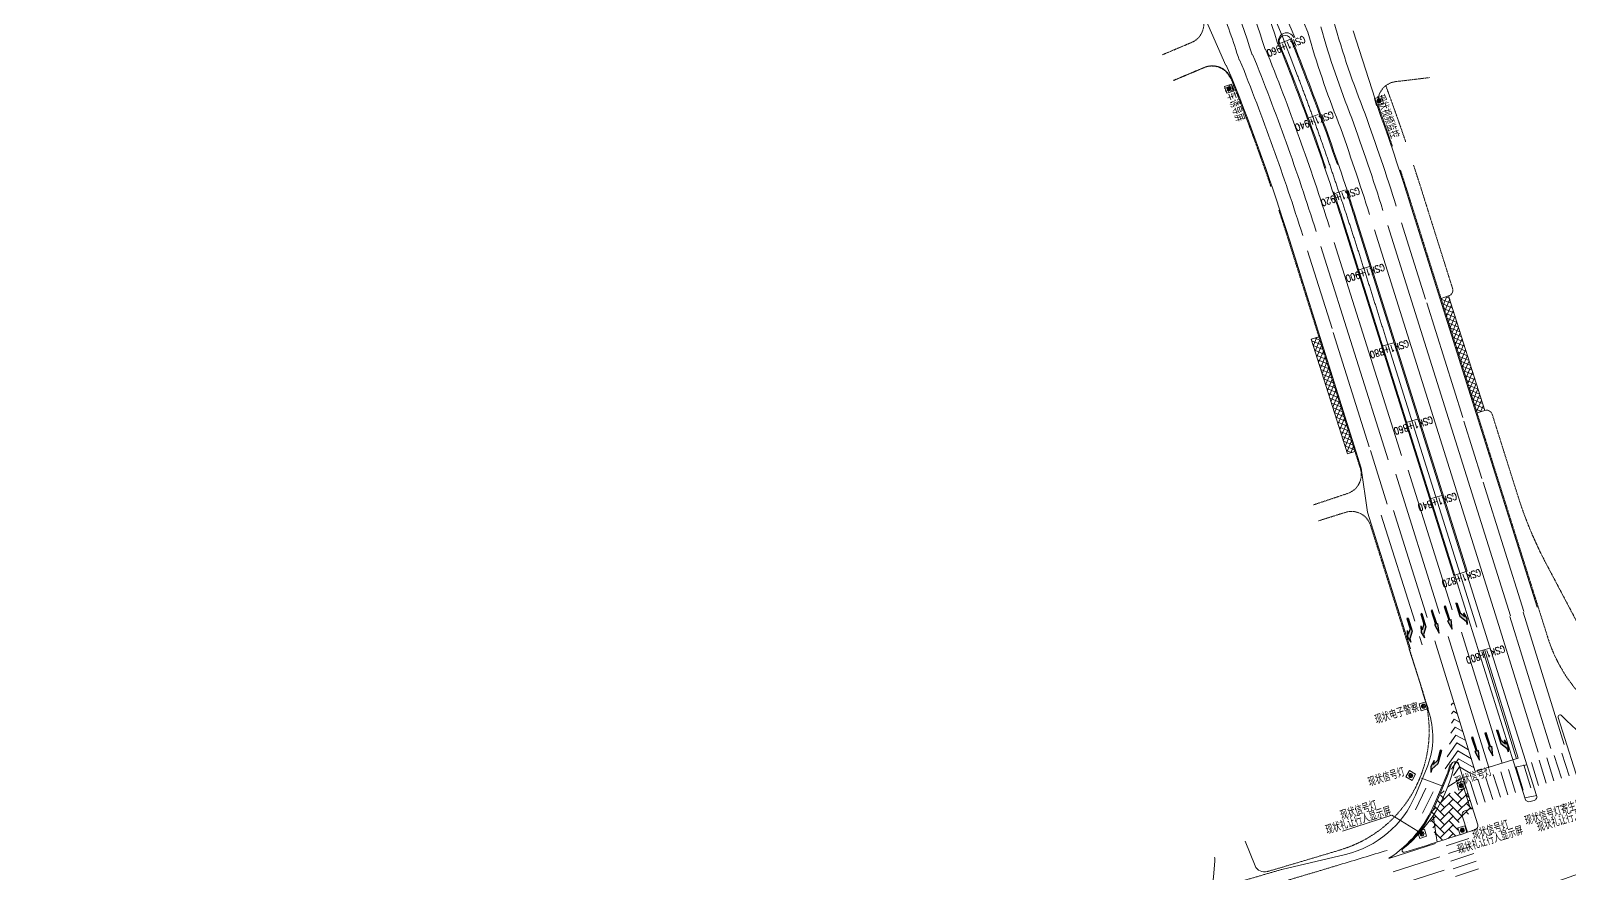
# Model space of a CAD drawing. Header units: millimetres. Extents: x 523446 to 528898, y 388189 to 392165.
# Drawn here: x 525027.2 to 525411.7, y 389009.4 to 389219.9 of the extents above; entities that cross this region are included whole.
import ezdxf
from ezdxf.enums import TextEntityAlignment as Align

# ---------------------------------------------------------------- set-up
doc = ezdxf.new("R2010")
doc.units = ezdxf.units.MM
for name, pattern in [('33', [6, 3, -3]), ('ACAD_ISO04W100', [30, 24, -3, 0, -3]), ('白色虚线3米', [6, 3, -3])]:
    doc.linetypes.add(name, pattern=pattern)
for name, color, linetype, lineweight in [('0-现状交通设施2018', 7, 'Continuous', 0), ('0-现状信号灯', 7, 'Continuous', 40), ('000-scy-机动车道线', 5, 'Continuous', 60), ('000-scy-车道标线(实)', 7, 'Continuous', 40), ('人行横道', 7, 'Continuous', 30)]:
    doc.layers.add(name, color=color, linetype=linetype, lineweight=lineweight)
for name, color, linetype in [('000-scy-公交站台', 7, 'Continuous'), ('000-scy-箭头', 7, 'Continuous'), ('000-scy-道路标线', 122, '白色虚线3米'), ('GSS-标注路线桩号', 7, 'Continuous'), ('MEDS道路平面中线-FZZD', 7, 'Continuous'), ('MEDS道路平面中线-GSS', 7, 'Continuous'), ('侧分带与渠化岛', 3, 'Continuous'), ('标线（实）', 1, 'Continuous'), ('标线（虚）', 1, '33'), ('箭头', 7, 'Continuous'), ('车行道边线', 5, 'ACAD_ISO04W100')]:
    doc.layers.add(name, color=color, linetype=linetype)
doc.styles.add('HZTXT_S', font='TXT_S.shx', dxfattribs={"width": 0.75, "bigfont": 'HZTXT.shx'})
doc.styles.add('MEDS', font='TXT_S.SHX', dxfattribs={"width": 0.75, "bigfont": 'hztxt.shx'})

# ---------------------------------------------------------------- blocks, each defined once
blk = doc.blocks.new('y')
blk.add_hatch(color=0).paths.add_polyline_path([(0.55, 0.225), (0.55, -0.275), (0.75, 0.525), (0.55, 1.275), (0.55, 0.825), (0, 0), (0, -1.725), (0.15, -1.725), (0.15, -0.375)])
at = {"color": 0}
for p, q in [((0, 0), (0.55, 0.825)), ((0.15, -0.375), (0.55, 0.225)), ((0.75, 0.525), (0.55, 1.275)), ((0.55, 0.825), (0.55, 1.275)), ((0.55, -0.275), (0.75, 0.525)), ((0.55, -0.275), (0.55, 0.225)), ((0, -1.725), (0, 0)), ((0, -1.725), (0.15, -1.725)), ((0.15, -1.725), (0.15, -0.375))]:
    blk.add_line(p, q, dxfattribs=at)
blk = doc.blocks.new('zx')
blk.add_hatch(color=0).paths.add_polyline_path([(0.075, -1.2), (0.225, -1.2), (0, 0), (-0.225, -1.2), (-0.075, -1.2), (-0.075, -3), (0.075, -3)])
at = {"color": 0}
for p, q in [((0, 0), (-0.225, -1.2)), ((0.225, -1.2), (0, 0)), ((-0.075, -1.2), (-0.225, -1.2)), ((-0.075, -1.2), (-0.075, -3)), ((0.075, -3), (0.075, -1.2)), ((0.075, -1.2), (0.225, -1.2)), ((-0.075, -3), (0.075, -3))]:
    blk.add_line(p, q, dxfattribs=at)
blk = doc.blocks.new('7')
at = {"layer": '0-现状信号灯', "linetype": 'Continuous', "lineweight": 0, "ltscale": 0.005}
for p, q in [((525414.9, 388753.36), (525416.62, 388753.9)), ((525415.44, 388751.64), (525414.9, 388753.36)), ((525417.16, 388752.19), (525415.44, 388751.64)), ((525415.94, 388753.28), (525415.56, 388752.55)), ((525416.18, 388753.26), (525415.71, 388752.36)), ((525416.37, 388753.15), (525415.92, 388752.27)), ((525416.51, 388752.92), (525416.18, 388752.28)), ((525416.62, 388753.9), (525417.16, 388752.19))]:
    blk.add_line(p, q, dxfattribs=at)
blk.add_ellipse((525416.02, 388752.77), major_axis=(0.365, 0.365), ratio=1, start_param=3.156470216024712, end_param=9.439655523204298, dxfattribs=at)

msp = doc.modelspace()

# ---------------------------------------------------------------- hatches: boundary and pattern name
at = {"layer": '000-scy-公交站台', "linetype": 'ByBlock', "lineweight": 0}
h = msp.add_hatch(dxfattribs=at)
h.set_pattern_fill('ANSI37', color=3, scale=0.3, angle=22, style=0)
h.set_pattern_definition([(67, (287.4356, -0.6158), (-0.8767808729, 0.3721713999), []), (157, (287.4356, -0.6158), (-0.3721713999, -0.8767808729), [])])
edge = h.paths.add_edge_path()
edge.add_arc((532046.21, 391255.23), 6988.14, 197.501781, 197.504512)
edge.add_arc((532504.98, 391399.07), 7468.92, 197.498321, 197.501313)
edge.add_arc((533031.65, 391564.29), 8020.9, 197.495535, 197.49832)
edge.add_arc((533642.16, 391755.92), 8660.78, 197.492955, 197.495534)
edge.add_arc((534358.69, 391980.92), 9411.81, 197.490582, 197.492954)
edge.add_arc((535211.58, 392248.87), 10305.8, 197.488414, 197.490581)
edge.add_arc((536245.21, 392573.72), 11389.27, 197.486454, 197.488414)
edge.add_arc((537520.35, 392974.62), 12725.95, 197.484699, 197.486453)
edge.add_arc((539137.52, 393483.22), 14421.21, 197.483152, 197.484699)
edge.add_arc((541251.26, 394148.18), 16637.07, 197.48181, 197.483151)
edge.add_arc((544135.45, 395055.74), 19660.68, 197.480675, 197.481809)
edge.add_arc((548299.29, 396366.23), 24025.89, 197.479746, 197.480674)
edge.add_arc((554835.63, 398423.78), 30878.42, 197.479023, 197.479746)
edge.add_arc((566618.1, 402133.22), 43231.01, 197.478507, 197.479023)
edge.add_arc((594124.42, 410793.77), 72068.54, 197.4781978, 197.4785072)
edge.add_line((525383.31, 389148.13), (525383.43, 389147.76))
edge.add_line((525383.43, 389147.76), (525390.59, 389125.02))
edge.add_line((525390.59, 389125.02), (525388.68, 389124.42))
edge.add_line((525388.68, 389124.42), (525381.52, 389147.15))
edge.add_line((525381.52, 389147.15), (525381.4, 389147.53))
edge.add_arc((594119.33, 410792.17), 72065.2, 197.4781978, 197.4785071, ccw=False)
edge.add_arc((566613.52, 402131.78), 43228.21, 197.478507, 197.479023, ccw=False)
edge.add_arc((554831.27, 398422.4), 30875.85, 197.479023, 197.479745, ccw=False)
edge.add_arc((548295.05, 396364.9), 24023.44, 197.479746, 197.480674, ccw=False)
edge.add_arc((544131.28, 395054.43), 19658.32, 197.480675, 197.481809, ccw=False)
edge.add_arc((541247.15, 394146.89), 16634.77, 197.48181, 197.483151, ccw=False)
edge.add_arc((539133.45, 393481.94), 14418.94, 197.483151, 197.484699, ccw=False)
edge.add_arc((537516.31, 392973.35), 12723.71, 197.484699, 197.486453, ccw=False)
edge.add_arc((536241.19, 392572.46), 11387.06, 197.486453, 197.488413, ccw=False)
edge.add_arc((535207.59, 392247.61), 10303.61, 197.488414, 197.49058, ccw=False)
edge.add_arc((534354.71, 391979.67), 9409.63, 197.490581, 197.492954, ccw=False)
edge.add_arc((533638.19, 391754.66), 8658.62, 197.492955, 197.495533, ccw=False)
edge.add_arc((533027.69, 391563.04), 8018.75, 197.495534, 197.49832, ccw=False)
edge.add_arc((532501.03, 391397.82), 7466.79, 197.498321, 197.501312, ccw=False)
edge.add_arc((532042.27, 391253.99), 6986.01, 197.501793, 197.504525, ccw=False)
edge.add_line((525379.66, 389153.04), (525381.57, 389153.65))
h = msp.add_hatch(dxfattribs=at)
h.set_pattern_fill('ANSI37', color=3, scale=0.3, angle=22, style=0)
h.set_pattern_definition([(67, (288.3895, -0.3155), (-0.8767808729, 0.3721713999), []), (157, (288.3895, -0.3155), (-0.3721713999, -0.8767808729), [])])
edge = h.paths.add_edge_path()
edge.add_line((525349.09, 389136.94), (525356.25, 389114.21))
edge.add_line((525356.25, 389114.21), (525358.16, 389114.81))
edge.add_line((525358.16, 389114.81), (525351, 389137.54))
edge.add_line((525351, 389137.54), (525350.88, 389137.91))
edge.add_arc((594036.31, 410766.02), 72010.16, 197.4781975, 197.4785068, ccw=False)
edge.add_arc((566538.92, 402108.28), 43182, 197.478507, 197.479022, ccw=False)
edge.add_arc((554760.28, 398400.05), 30833.42, 197.479022, 197.479744, ccw=False)
edge.add_arc((548226.05, 396343.17), 23983.1, 197.479744, 197.480672, ccw=False)
edge.add_arc((544063.56, 395033.1), 19619.31, 197.480672, 197.481807, ccw=False)
edge.add_arc((541180.31, 394125.83), 16596.69, 197.481806, 197.483147, ccw=False)
edge.add_arc((539067.25, 393461.09), 14381.54, 197.483147, 197.484694, ccw=False)
edge.add_arc((537450.61, 392952.65), 12686.83, 197.484694, 197.486448, ccw=False)
edge.add_arc((536175.88, 392551.88), 11350.59, 197.486447, 197.488407, ccw=False)
edge.add_arc((535142.6, 392227.13), 10267.47, 197.488406, 197.490572, ccw=False)
edge.add_arc((534289.98, 391959.27), 9373.77, 197.490572, 197.492944, ccw=False)
edge.add_arc((533573.68, 391734.33), 8622.98, 197.492944, 197.495522, ccw=False)
edge.add_arc((532963.37, 391542.76), 7983.31, 197.495522, 197.498307, ccw=False)
edge.add_arc((532436.87, 391377.59), 7431.51, 197.498306, 197.501297, ccw=False)
edge.add_arc((531978.25, 391233.79), 6950.88, 197.501743, 197.504494, ccw=False)
edge.add_line((525349.15, 389143.42), (525347.24, 389142.82))
edge.add_arc((531974.32, 391232.55), 6948.75, 197.501741, 197.504493)
edge.add_arc((532432.92, 391376.34), 7429.37, 197.498305, 197.501296)
edge.add_arc((532959.41, 391541.51), 7981.16, 197.495521, 197.498306)
edge.add_arc((533569.71, 391733.08), 8620.82, 197.492943, 197.495522)
edge.add_arc((534286, 391958.01), 9371.59, 197.490571, 197.492944)
edge.add_arc((535138.6, 392225.87), 10265.28, 197.488406, 197.490572)
edge.add_arc((536171.87, 392550.61), 11348.38, 197.486446, 197.488406)
edge.add_arc((537446.57, 392951.38), 12684.6, 197.484693, 197.486447)
edge.add_arc((539063.19, 393459.81), 14379.28, 197.483147, 197.484694)
edge.add_arc((541176.2, 394124.54), 16594.38, 197.481806, 197.483147)
edge.add_arc((544059.39, 395031.79), 19616.95, 197.480672, 197.481807)
edge.add_arc((548221.81, 396341.83), 23980.66, 197.479744, 197.480672)
edge.add_arc((554755.92, 398398.68), 30830.85, 197.479022, 197.479744)
edge.add_arc((566534.34, 402106.84), 43179.2, 197.478507, 197.479022)
edge.add_arc((594031.22, 410764.42), 72006.83, 197.4781975, 197.4785068)
edge.add_line((525348.97, 389137.31), (525349.09, 389136.94))
at = {"layer": '人行横道', "linetype": 'ByBlock', "lineweight": 0}
h = msp.add_hatch(dxfattribs=at)
h.set_pattern_fill('AR-HBONE', color=256, scale=0.015, style=0)
edge = h.paths.add_edge_path()
edge.add_line((525387.75, 389024.28), (525387.31, 389025.77))
edge.add_line((525387.31, 389025.77), (525385.83, 389030.74))
edge.add_line((525385.83, 389030.74), (525381.63, 389029.24))
edge.add_line((525381.63, 389029.24), (525380.14, 389030.15))
edge.add_arc((525330.16, 389052.93), 54.93, 327.7729, 335.4938, ccw=False)
edge.add_line((525376.63, 389023.64), (525378.79, 389017.23))
edge.add_line((525378.79, 389017.23), (525384.37, 389019))
edge.add_arc((525387.54, 389020.69), 3.59, 86.6451, 208.0801, ccw=False)

# ---------------------------------------------------------------- linework, layer by layer
at = {"layer": '0-现状交通设施2018', "linetype": 'ByBlock', "lineweight": 0}
msp.add_lwpolyline([(525355.06, 389019.87), (525367.38, 389023.92), (525374.95, 389019.26)], dxfattribs=at)
at = {"layer": '000-scy-公交站台', "linetype": 'ByBlock', "lineweight": 0}
for p, q in [((525381.57, 389153.65), (525379.67, 389153.04)), ((525381.57, 389153.65), (525390.59, 389125.02)), ((525349.15, 389143.42), (525347.24, 389142.82)), ((525347.24, 389142.82), (525356.25, 389114.21)), ((525390.59, 389125.02), (525388.68, 389124.42)), ((525358.16, 389114.81), (525356.25, 389114.21))]:
    msp.add_line(p, q, dxfattribs=at)
at = {"layer": '000-scy-机动车道线', "color": 5, "linetype": 'ByBlock', "lineweight": 0}
for p, q in [((525374.42, 389056.77), (525371.72, 389065.36)), ((525375.33, 389053.91), (525374.42, 389056.77)), ((525376.76, 389049.11), (525375.33, 389053.9)), ((525378.35, 389026.76), (525381.11, 389033.33))]:
    msp.add_line(p, q, dxfattribs=at)
msp.add_lwpolyline([(525323.08, 389013.38), (525323.1, 389013.19), (525323.11, 389013.18), (525323.14, 389012.46), (525322.81, 389008.4, -0.314694), (525319.89, 389004.87), (525313.95, 389003.22), (525312.49, 389002.82), (525302.3, 389000)], format="xyb", dxfattribs=at)
for centre, radius, start, end in [((525383.17, 389036.26), 1, 16.5088, 164.7378), ((525357.37, 389043.3), 25.75, 337.2164, 344.7378), ((525350, 389038.67), 30.75, 311.164, 337.2164)]:
    msp.add_arc(centre, radius, start, end, dxfattribs=at)
at = {"layer": '000-scy-车道标线(实)', "linetype": 'ByBlock', "lineweight": 0}
for p, q in [((525327.39, 389208.1), (525325.94, 389211.29)), ((525355.13, 389171.88), (525382.86, 389083.79)), ((525358.46, 389172.93), (525386.2, 389084.84)), ((525361.27, 389099.58), (525372.02, 389065.46))]:
    msp.add_line(p, q, dxfattribs=at)
at = {"layer": '000-scy-车道标线(实)', "color": 4, "linetype": 'ByBlock', "lineweight": 0, "ltscale": 0.5}
for p, q in [((525327.39, 389208.1), (525325.94, 389211.29)), ((525371.82, 389177.13), (525403.7, 389075.87)), ((525341.77, 389167.67), (525359.74, 389110.6)), ((525359.74, 389110.6), (525361.27, 389099.58)), ((525361.27, 389099.58), (525372.02, 389065.46))]:
    msp.add_line(p, q, dxfattribs=at)
at = {"layer": '000-scy-车道标线(实)', "color": 4, "linetype": 'ByBlock', "lineweight": 0}
msp.add_line((525374.31, 389068.51), (525374.96, 389066.43), dxfattribs=at)
at = {"layer": '000-scy-车道标线(实)', "color": 4, "linetype": 'ByBlock', "lineweight": 0, "ltscale": 0.5}
for points in [[(525343.12, 389218.24, 0.036855), (525309.04, 389283.76)], [(525338.72, 389217.09, 0.028922), (525327.1, 389247.41)], [(525329.22, 389212.62, 0.012979), (525324.44, 389226.39)], [(525338.94, 389216.55, 0.000246), (525338.72, 389217.09)]]:
    msp.add_lwpolyline(points, format="xyb", dxfattribs=at)
msp.add_lwpolyline([(525357.67, 389219.91), (525363.96, 389200.46)], dxfattribs=at)
at = {"layer": '000-scy-车道标线(实)', "linetype": 'ByBlock', "lineweight": 0}
for centre, radius, start, end in [((524892.17, 389024.91), 489.77, 23.2081, 23.2325), ((524784.5, 388992.2), 601.75, 17.47811, 22.03047), ((524784.5, 388992.2), 598.25, 17.47811, 22.03047)]:
    msp.add_arc(centre, radius, start, end, dxfattribs=at)
at = {"layer": '000-scy-车道标线(实)', "color": 4, "linetype": 'ByBlock', "lineweight": 0, "ltscale": 0.5}
for radius, end in [(584.25, 21.6867), (615.75, 19.76835)]:
    msp.add_arc((524784.5, 388992.2), radius, 17.47811, end, dxfattribs=at)
at = {"layer": '000-scy-道路标线', "linetype": 'ByBlock', "lineweight": 0}
for p, q in [((525363, 389170.17), (525393.73, 389072.59)), ((525366.34, 389171.22), (525397.05, 389073.68)), ((525349.65, 389165.96), (525366.42, 389112.7)), ((525352.99, 389167.01), (525369.76, 389113.75)), ((525371.44, 389110.09), (525382.42, 389075.21)), ((525368.34, 389109.11), (525379.31, 389074.25)), ((525390.21, 389107.08), (525400.38, 389074.77)), ((525364.74, 389098.9), (525373.11, 389072.33)), ((525367.79, 389100.04), (525376.21, 389073.29))]:
    msp.add_line(p, q, dxfattribs=at)
at = {"layer": '000-scy-道路标线', "linetype": 'ByBlock', "lineweight": 0, "flags": 128}
for points in [[(525027.15, 389718.74), (525027.15, 389718.74, 0.000172), (525059.34, 389677.54, -0.019751), (525133.47, 389574.46, -0.006988), (525159.94, 389533.04), (525298.06, 389309.41, -0.010354), (525312.1, 389285.46, -0.03685), (525346.37, 389219.56)], [(525028.85, 389698.29), (525050.47, 389670.61, -0.027466), (525150.37, 389527.12), (525202.28, 389443.5), (525288.7, 389303.63, -0.028193), (525320.77, 389244.43, -0.028481), (525332.46, 389213.93)], [(525031.6, 389700.45), (525053.23, 389672.77, -0.027483), (525153.35, 389528.96), (525205.26, 389445.34), (525291.68, 389305.47, -0.028213), (525323.94, 389245.92, -0.028051), (525335.71, 389215.24)], [(525368.48, 389176.08, 0.009932), (525360.72, 389199.13, -0.025984), (525352.85, 389222.2)], [(525361.8, 389173.98, 0.009993), (525354.08, 389196.91, -0.026685), (525346.36, 389219.57)], [(525365.14, 389175.03, 0.009993), (525357.37, 389198.09, -0.026477), (525349.6, 389220.89)]]:
    msp.add_lwpolyline(points, format="xyb", dxfattribs=at)
for points in [[(525325.88, 389211.27), (525320.25, 389224.15)], [(525369.78, 389171.95), (525375.79, 389152.87)], [(525346.31, 389164.91), (525352.42, 389145.5)], [(525385.4, 389122.34), (525389.91, 389108.03)], [(525362.03, 389114.98), (525366.23, 389101.64)]]:
    msp.add_lwpolyline(points, dxfattribs=at)
at = {"layer": '000-scy-道路标线', "linetype": 'ByBlock', "lineweight": 0}
for points in [[(525376.09, 389151.92), (525385.1, 389123.3)], [(525352.72, 389144.55), (525361.73, 389115.94)]]:
    msp.add_lwpolyline(points, dxfattribs=at)
for radius in [591.25, 594.75, 587.75]:
    msp.add_arc((524784.5, 388992.2), radius, 17.47811, 22.03047, dxfattribs=at)
at = {"layer": 'GSS-标注路线桩号', "color": 7, "linetype": 'ByBlock', "lineweight": 0}
for p, q in [((525341.9, 389217.74), (525339.11, 389216.63)), ((525349, 389198.99), (525346.18, 389197.97)), ((525355.57, 389180.07), (525352.73, 389179.12)), ((525361.79, 389161.04), (525358.93, 389160.12)), ((525367.82, 389141.96), (525364.96, 389141.06)), ((525373.83, 389122.89), (525370.97, 389121.98)), ((525379.84, 389103.81), (525376.98, 389102.91)), ((525386.2, 389084.84), (525382.86, 389083.79)), ((525391.85, 389065.66), (525388.99, 389064.75))]:
    msp.add_line(p, q, dxfattribs=at)
at = {"layer": 'MEDS道路平面中线-FZZD', "color": 233, "linetype": 'ByBlock', "lineweight": 0}
msp.add_arc((524927.88, 390428.21), 1500, 287.18204, 290.17402, dxfattribs=at)
at = {"layer": 'MEDS道路平面中线-GSS', "color": 4, "linetype": 'ByBlock', "lineweight": 0}
msp.add_line((525388.62, 389070.91), (525366.14, 389142.31), dxfattribs=at)
at = {"layer": 'MEDS道路平面中线-GSS', "color": 6, "linetype": 'ByBlock', "lineweight": 0}
msp.add_lwpolyline([(525366.14, 389142.31), (525365.79, 389143.42, 0.000008), (525365.44, 389144.53, 0.000016), (525365.09, 389145.64, 0.000024), (525364.74, 389146.76, 0.000032), (525364.39, 389147.87, 0.000041), (525364.04, 389148.98, 0.000049), (525363.69, 389150.09, 0.000057), (525363.34, 389151.21, 0.000065), (525362.99, 389152.32, 0.000073), (525362.63, 389153.43, 0.000081), (525362.28, 389154.54, 0.000089), (525361.93, 389155.66, 0.000097), (525361.57, 389156.77, 0.000105), (525361.22, 389157.88, 0.000113), (525360.87, 389158.99, 0.000122), (525360.51, 389160.1, 0.00013), (525360.16, 389161.21, 0.000138), (525359.8, 389162.33, 0.000146), (525359.44, 389163.44, 0.000154), (525359.09, 389164.55, 0.000162), (525358.73, 389165.66, 0.00017), (525358.37, 389166.77, 0.000178), (525358.01, 389167.88, 0.000186), (525357.65, 389168.99, 0.000194), (525357.29, 389170.1, 0.000203), (525356.93, 389171.21, 0.000211), (525356.56, 389172.31, 0.000219), (525356.2, 389173.42, 0.000227), (525355.84, 389174.53, 0.000235), (525355.47, 389175.64, 0.000243), (525355.1, 389176.75, 0.000251), (525354.73, 389177.85, 0.000259), (525354.36, 389178.96, 0.000267), (525353.99, 389180.07, 0.000275), (525353.62, 389181.17, 0.000284), (525353.25, 389182.28, 0.000292), (525352.87, 389183.38, 0.0003), (525352.5, 389184.49, 0.000308), (525352.12, 389185.59, 0.000316), (525351.74, 389186.69, 0.000324), (525351.36, 389187.8, 0.000332), (525350.98, 389188.9, 0.00034), (525350.6, 389190, 0.000348), (525350.22, 389191.1, 0.000356), (525349.83, 389192.2, 0.000365), (525349.44, 389193.3, 0.000373), (525349.05, 389194.4, 0.000381), (525348.66, 389195.5, 0.000389), (525348.27, 389196.6, 0.000397), (525347.87, 389197.7, 0.000405), (525347.48, 389198.8, 0.000413), (525347.08, 389199.89, 0.000421), (525346.68, 389200.99, 0.000429), (525346.28, 389202.09, 0.000438), (525345.88, 389203.18, 0.000446), (525345.47, 389204.27, 0.000454), (525345.06, 389205.37, 0.000462), (525344.65, 389206.46, 0.00047), (525344.24, 389207.55, 0.000486), (525343.83, 389208.64)], format="xyb", dxfattribs=at)
at = {"layer": 'MEDS道路平面中线-GSS', "color": 233, "linetype": 'ByBlock', "lineweight": 0}
msp.add_arc((524783.01, 388995.38), 600, 20.82037, 28.68113, dxfattribs=at)
at = {"layer": '人行横道', "linetype": 'ByBlock', "lineweight": 0}
for points in [[(525404.05, 389031.33), (525402.26, 389037.05)], [(525405.96, 389031.92), (525404.17, 389037.64)], [(525407.87, 389032.51), (525406.08, 389038.24)], [(525409.78, 389033.1), (525407.99, 389038.83)], [(525411.69, 389033.7), (525409.9, 389039.42)], [(525390.68, 389027.18), (525388.89, 389032.9)], [(525392.59, 389027.77), (525390.8, 389033.5)], [(525394.5, 389028.36), (525392.71, 389034.09)], [(525396.41, 389028.96), (525394.62, 389034.68)], [(525398.32, 389029.55), (525396.53, 389035.27)], [(525400.23, 389030.14), (525398.44, 389035.87)], [(525402.14, 389030.73), (525400.35, 389036.46)], [(525373.28, 389025.25), (525375.9, 389030.65)], [(525375.07, 389024.36), (525377.68, 389029.76)], [(525386.86, 389025.99), (525385.07, 389031.72)], [(525388.77, 389026.58), (525386.98, 389032.31)], [(525380.94, 389016.24), (525386.65, 389018.09)], [(525381.53, 389014.33), (525387.24, 389016.18)], [(525382.12, 389012.42), (525387.83, 389014.27)], [(525382.72, 389010.51), (525388.43, 389012.36)], [(525383.31, 389008.6), (525389.02, 389010.45)]]:
    msp.add_lwpolyline(points, dxfattribs=at)
at = {"layer": '侧分带与渠化岛', "color": 3, "lineweight": 0}
for p, q in [((525355.36, 389171.95), (525400.71, 389027.94)), ((525355.36, 389171.95), (525400.71, 389027.94)), ((525358.23, 389172.85), (525403.57, 389028.83)), ((525358.23, 389172.85), (525403.57, 389028.83)), ((525408.97, 389048.32), (525415.02, 389029.12)), ((525384.03, 389036.8), (525388.85, 389021.51)), ((525381.36, 389030.94), (525385.14, 389033.27)), ((525398.2, 389035.91), (525401.16, 389036.5)), ((525400.62, 389028.23), (525403.58, 389028.83)), ((525401.96, 389027.28), (525402.92, 389027.58)), ((525401.96, 389027.28), (525402.92, 389027.58)), ((525377.69, 389023.83), (525378.67, 389017.18)), ((525384.99, 389023.72), (525386.28, 389019.63))]:
    msp.add_line(p, q, dxfattribs=at)
for centre, radius, start, end in [((525341.04, 389217.4), 2, 22.0305, 202.0305), ((525340.69, 389217.26), 1.5, 22.0305, 202.0305), ((525340.69, 389217.26), 1.5, 22.0305, 202.0305), ((524784.5, 388992.2), 601.5, 18.84478, 22.03047), ((524784.5, 388992.2), 601.5, 18.84478, 22.03047), ((524784.5, 388992.2), 598.5, 18.84651, 22.03047), ((524784.5, 388992.2), 598.5, 18.84651, 22.03047), ((524784.5, 388992.2), 598.5, 17.47811, 18.25296), ((524784.5, 388992.2), 598.5, 17.47811, 18.25296), ((524784.5, 388992.2), 601.5, 17.47811, 18.21192), ((524784.5, 388992.2), 601.5, 17.47811, 18.21192), ((525409.45, 389048.47), 0.5, 43.1752, 197.4781), ((525442.63, 389079.6), 45, 223.1752, 258.1833), ((525346.83, 389044.24), 37, 308.9911, 348.3264), ((525383.55, 389036.65), 0.5, 17.4781, 168.3264), ((524928.04, 390431.4), 1479, 288.02274, 288.10112), ((525401.67, 389028.24), 1, 197.4781, 287.2377), ((525401.67, 389028.24), 1, 197.4781, 287.2377), ((525402.62, 389028.53), 1, 287.2377, 17.4781), ((525402.62, 389028.53), 1, 287.2377, 17.4781), ((525385.94, 389024.02), 1, 108.0227, 197.5122), ((525387.89, 389021.2), 1, 288.1001, 17.4781), ((524927.99, 390428.25), 1481.3, 287.38418, 288.10015), ((525370.42, 389015.09), 0.5, 128.9911, 287.3842)]:
    msp.add_arc(centre, radius, start, end, dxfattribs=at)
at = {"layer": '标线（实）', "linetype": 'ByBlock', "lineweight": 0}
for p, q in [((525391.58, 389035.83), (525381.43, 389068.55)), ((525394.92, 389036.87), (525384.75, 389069.64)), ((525388.24, 389034.8), (525378.1, 389067.46)), ((525398.51, 389037.98), (525390.09, 389065.1)), ((525398.98, 389038.13), (525390.57, 389065.25)), ((525388.24, 389034.8), (525398.98, 389038.13)), ((525373.28, 389028.89), (525376.04, 389035.46)), ((525374.79, 389033.14), (525380.11, 389031.17)), ((525378.12, 389026.85), (525380.88, 389033.42)), ((525339.88, 389010.33), (525355.8, 389014.09)), ((525378.27, 389016.8), (525366.64, 389013.1)), ((525379.35, 389013.47), (525367.7, 389009.77)), ((525380.42, 389010.14), (525368.75, 389006.43))]:
    msp.add_line(p, q, dxfattribs=at)
for points in [[(525382.23, 389051.42), (525382.55, 389051.87), (525383.02, 389051.6)], [(525382.32, 389049.25), (525382.76, 389049.89), (525383.73, 389049.33)], [(525382.14, 389044.4), (525383.19, 389045.91), (525385.14, 389044.78)], [(525382.3, 389046.92), (525382.98, 389047.9), (525384.43, 389047.06)], [(525381.22, 389038.47), (525383.62, 389041.93), (525386.55, 389040.24)], [(525381.81, 389041.62), (525383.41, 389043.92), (525385.84, 389042.51)], [(525380.7, 389035.43), (525383.84, 389039.94), (525387.25, 389037.97)], [(525382.29, 389035.41), (525384.05, 389037.96), (525387.96, 389035.7)], [(525382.78, 389033.83), (525384.27, 389035.97), (525386.97, 389034.4)]]:
    msp.add_lwpolyline(points, dxfattribs=at)
at = {"layer": '标线（实）', "linetype": 'ByBlock', "lineweight": 0, "flags": 128}
for points in [[(525289.85, 388996.1, 0.000001), (525290.29, 388996.22, 0.000001), (525290.72, 388996.34, 0.000001), (525291.16, 388996.46, 0.000001), (525291.6, 388996.59, 0.000001), (525292.04, 388996.71, 0.000002), (525292.48, 388996.83, 0.000002), (525292.91, 388996.95, 0.000002), (525293.35, 388997.08, 0.000002), (525293.79, 388997.2, 0.000002), (525294.23, 388997.32, 0.000002), (525294.67, 388997.44, 0.000002), (525295.1, 388997.57, 0.000002), (525295.54, 388997.69, 0.000002), (525295.98, 388997.81, 0.000002), (525296.42, 388997.94, 0.000003), (525296.86, 388998.06, 0.000003), (525297.29, 388998.18, 0.000003), (525297.73, 388998.3, 0.000003), (525298.17, 388998.43, 0.000003), (525298.61, 388998.55, 0.000003), (525299.04, 388998.67, 0.000003), (525299.48, 388998.79, 0.000003)], [(525323.47, 389005.58, 0.000009), (525323.9, 389005.7, 0.000009), (525324.34, 389005.83, 0.000009), (525324.77, 389005.95, 0.000009), (525325.21, 389006.08, 0.00001), (525325.64, 389006.2, 0.00001), (525326.08, 389006.33, 0.00001), (525326.51, 389006.45, 0.00001), (525326.94, 389006.58, 0.00001), (525327.38, 389006.7, 0.00001), (525327.81, 389006.83, 0.00001), (525328.25, 389006.95, 0.00001), (525328.68, 389007.08, 0.00001), (525329.12, 389007.2, 0.00001), (525329.55, 389007.33, 0.000011), (525329.98, 389007.45, 0.000011), (525330.42, 389007.58, 0.000011), (525330.85, 389007.7, 0.000011), (525331.28, 389007.83, 0.000011), (525331.72, 389007.95, 0.000011), (525332.15, 389008.08, 0.000011), (525332.59, 389008.2, 0.000011), (525333.02, 389008.33, 0.000011), (525333.45, 389008.46, 0.000012), (525333.89, 389008.58, 0.000012), (525334.32, 389008.71, 0.000012), (525334.75, 389008.83, 0.000012), (525335.18, 389008.96, 0.000012), (525335.62, 389009.09, 0.000012), (525336.05, 389009.21, 0.000012), (525336.48, 389009.34, 0.000012), (525336.92, 389009.46, 0.000012), (525337.35, 389009.59, 0.000012), (525337.78, 389009.72, 0.000013), (525338.22, 389009.84, 0.000013), (525338.65, 389009.97, 0.000013), (525339.08, 389010.1, 0.000013), (525339.51, 389010.22, 0.000011), (525339.88, 389010.33, 0.000011)]]:
    msp.add_lwpolyline(points, format="xyb", dxfattribs=at)
at = {"layer": '标线（实）', "linetype": 'ByBlock', "lineweight": 0}
for centre, radius, start, end in [((525357.37, 389043.3), 20.25, 337.2164, 16.6714), ((525357.37, 389043.3), 25.5, 337.2164, 344.7378), ((525350, 389038.67), 25.25, 283.2863, 337.2164), ((525350, 389038.67), 30.5, 303.0613, 337.2164)]:
    msp.add_arc(centre, radius, start, end, dxfattribs=at)
at = {"layer": '标线（虚）', "linetype": 'ByBlock', "lineweight": 0}
for p, q in [((525403.96, 389039.6), (525393.73, 389072.59)), ((525407.08, 389040.53), (525396.83, 389073.57)), ((525410.44, 389041.52), (525400.17, 389074.62))]:
    msp.add_line(p, q, dxfattribs=at)
at = {"layer": '标线（虚）', "linetype": 'ByBlock', "lineweight": 0, "flags": 128}
msp.add_lwpolyline([(525337.76, 389006.58, 0.000012), (525338.19, 389006.71, 0.000012), (525338.62, 389006.84, 0.000013), (525339.06, 389006.96, 0.000013), (525339.49, 389007.09, 0.000013), (525339.92, 389007.22, 0.000013), (525340.36, 389007.35, 0.000013), (525340.79, 389007.47, 0.000013), (525341.22, 389007.6, 0.000013), (525341.66, 389007.73, 0.000013), (525342.09, 389007.85, 0.000013), (525342.52, 389007.98, 0.000014), (525342.95, 389008.11, 0.000014), (525343.39, 389008.24, 0.000014), (525343.82, 389008.36, 0.000014), (525344.25, 389008.49, 0.000014), (525344.68, 389008.62, 0.000014), (525345.12, 389008.75, 0.000014), (525345.55, 389008.88, 0.000014), (525345.98, 389009, 0.000014), (525346.41, 389009.13, 0.000014), (525346.85, 389009.26, 0.000015), (525347.28, 389009.39, 0.000015), (525347.71, 389009.52, 0.000015), (525348.14, 389009.65, 0.000015), (525348.57, 389009.77, 0.000015), (525349.01, 389009.9, 0.000015), (525349.44, 389010.03, 0.000015), (525349.87, 389010.16, 0.000015), (525350.3, 389010.29, 0.000015), (525350.73, 389010.42, 0.000016), (525351.16, 389010.55, 0.000016), (525351.6, 389010.68, 0.000016), (525352.03, 389010.81, 0.000016), (525352.46, 389010.94, 0.000016), (525352.89, 389011.07, 0.000016), (525353.32, 389011.2, 0.000016), (525353.75, 389011.33, 0.000016), (525354.18, 389011.46, 0.0003), (525366.22, 389015.1)], format="xyb", dxfattribs=at)
at = {"layer": '车行道边线', "lineweight": 0}
for p, q in [((525310.08, 389213.94), (525317.32, 389216.99)), ((525312.8, 389207.49), (525320.46, 389210.72)), ((525312.8, 389207.49), (525320.46, 389210.72)), ((525312.85, 389207.51), (525320.57, 389210.76)), ((525312.85, 389207.51), (525320.57, 389210.76)), ((525376.8, 389208.21), (525368.31, 389207.2)), ((525372.06, 389177.21), (525406.39, 389068.19)), ((525375.39, 389178.26), (525382.55, 389155.53)), ((525341.53, 389167.6), (525359.5, 389110.52)), ((525392.47, 389124.04), (525398.92, 389103.54)), ((525347.8, 389101.44), (525356.32, 389104.28)), ((525349.04, 389097.44), (525355.77, 389099.56)), ((525362.04, 389096.3), (525375.28, 389054.26)), ((525417.72, 389064.47), (525405.9, 389086.83))]:
    msp.add_line(p, q, dxfattribs=at).dxf.unprotected_set("ltscale", 0)
at = {"layer": '车行道边线', "linetype": 'Continuous', "lineweight": 0}
msp.add_line((525330.72, 389017.4), (525333.2, 389011.26), dxfattribs=at)
at = {"layer": '车行道边线', "linetype": 'Continuous', "lineweight": 0, "flags": 128}
msp.add_lwpolyline([(525336.22, 389009.79, 0.000007), (525336.46, 389009.86, 0.000012), (525336.89, 389009.99, 0.000012), (525337.32, 389010.11, 0.000012), (525337.76, 389010.24, 0.000013), (525338.19, 389010.37, 0.000013), (525338.62, 389010.49, 0.000013), (525339.06, 389010.62, 0.000013), (525339.49, 389010.75, 0.000013), (525339.92, 389010.87, 0.000013), (525340.35, 389011, 0.000013), (525340.78, 389011.13, 0.000013), (525341.22, 389011.26, 0.000013), (525341.65, 389011.38, 0.000014), (525342.08, 389011.51, 0.000014), (525342.51, 389011.64, 0.000014), (525342.94, 389011.76, 0.000014), (525343.38, 389011.89, 0.000014), (525343.81, 389012.02, 0.000014), (525344.24, 389012.15, 0.000014), (525344.67, 389012.28, 0.000014), (525345.1, 389012.4, 0.000014), (525345.53, 389012.53, 0.000014), (525345.97, 389012.66, 0.000015), (525346.4, 389012.79, 0.000015), (525346.83, 389012.92, 0.000015), (525347.26, 389013.04, 0.000015), (525347.69, 389013.17, 0.000015), (525348.12, 389013.3, 0.000015), (525348.55, 389013.43, 0.000015), (525348.98, 389013.56, 0.000015), (525349.41, 389013.69, 0.000015), (525349.85, 389013.82, 0.000016), (525350.28, 389013.94, 0.000016), (525350.71, 389014.07, 0.000016), (525351.14, 389014.2, 0.000016), (525351.57, 389014.33, 0.000016), (525352, 389014.46, 0.000016), (525352.43, 389014.59, 0.000016), (525352.86, 389014.72, 0.000016), (525353.29, 389014.85, 0.000016), (525353.72, 389014.98, 0.000017), (525354.15, 389015.11, 0.000017), (525354.58, 389015.24, 0.000001), (525354.6, 389015.25, 0.000001)], format="xyb", dxfattribs=at)
at = {"layer": '车行道边线', "lineweight": 0}
for centre, radius, start, end in [((525315.38, 389221.6), 5, 292.8743, 27.5266), ((525322.4, 389206.11), 5, 21.6867, 112.8743), ((525322.4, 389206.11), 5, 21.6867, 112.8743), ((525322.51, 389206.16), 5, 21.6867, 112.8743), ((525322.51, 389206.16), 5, 21.6867, 112.8743), ((524784.5, 388992.2), 584, 18.85512, 21.6867), ((525368.9, 389202.23), 5, 96.7729, 199.7684), ((524784.5, 388992.2), 619.5, 18.83475, 20.20896), ((524784.5, 388992.2), 616, 18.83666, 19.76835), ((524784.5, 388992.2), 616, 17.47811, 18.25998), ((524784.5, 388992.2), 619.5, 17.47811, 18.26133), ((524784.5, 388992.2), 584, 17.47811, 18.24683), ((525381.12, 389155.08), 1.5, 287.5041, 17.4781), ((525391.04, 389123.59), 1.5, 17.4781, 107.4781), ((525354.74, 389109.02), 5, 288.4506, 17.4781), ((525494.31, 389133.57), 100, 197.4781, 207.867), ((525357.28, 389094.8), 5, 17.4781, 107.5314), ((525442.63, 389079.6), 38, 197.4781, 290.8004), ((525345.71, 389044.95), 31, 286.6612, 17.4781)]:
    msp.add_arc(centre, radius, start, end, dxfattribs=at).dxf.unprotected_set("ltscale", 0)
at = {"layer": '车行道边线', "linetype": 'Continuous', "lineweight": 0}
msp.add_arc((525335.52, 389012.19), 2.5, 201.988, 286.2607, dxfattribs=at)

# ---------------------------------------------------------------- block references
at = {"layer": '0-现状交通设施2018', "color": 6, "linetype": 'ByBlock', "lineweight": 0}
for p in [(-89.34, 452.66), (-51.87, 449.62), (-40.72, 298.35), (-31.31, 278.5), (-41.09, 266.46), (-31.02, 267.36)]:
    msp.add_blockref('7', p, dxfattribs=at)
at = {"layer": '0-现状交通设施2018', "color": 6, "linetype": 'ByBlock', "lineweight": 0, "rotation": 42.46154249945734}
msp.add_blockref('7', (400201.72, -252466.87), dxfattribs=at)
at = {"layer": '000-scy-箭头', "linetype": 'ByBlock', "lineweight": 0, "xscale": 1.999999999968295, "yscale": 1.999999999968295, "zscale": 1.999999999968295, "rotation": 196.6364628670852}
msp.add_blockref('y', (525372.42, 389069.84), dxfattribs=at)
at = {"layer": '箭头', "linetype": 'ByBlock', "lineweight": 0}
for name, p, xscale, yscale, zscale, rotation in [('zx', (525379.19, 389069.36), 2.00000000016168, 2.00000000016168, 2.00000000016168, 197.9999999985145), ('zx', (525382.48, 389070.35), 2.00000000016168, 2.00000000016168, 2.00000000016168, 197.9999999985145), ('y', (525384.4, 389073.61), -1.999999999940245, 2, 2, 198.0000000005756), ('y', (525375.86, 389070.97), 1.999999999968295, 1.999999999968295, 1.999999999968295, 196.6364628670852), ('zx', (525392.65, 389038.69), 2.00000000016168, 2.00000000016168, 2.00000000016168, 197.9999999985145), ('y', (525394.6, 389041.84), -1.999999999940245, 2, 2, 198.0000000005756), ('y', (525394.6, 389041.84), -1.999999999940245, 2, 2, 198.0000000005756), ('zx', (525389.31, 389037.63), 2.00000000016168, 2.00000000016168, 2.00000000016168, 197.9999999985145), ('y', (525378.85, 389036.71), 1.999999999943236, 1.999999999943236, 1.999999999943236, 164.7720492131183)]:
    msp.add_blockref(name, p, dxfattribs=dict(at, xscale=xscale, yscale=yscale, zscale=zscale, rotation=rotation))

# ---------------------------------------------------------------- texts
at = {"layer": '0-现状交通设施2018', "linetype": 'ByBlock', "lineweight": 0, "style": 'HZTXT_S', "width": 0.7}
for s, rotation, p in [('停车诱导屏', 289.9188, (525329.5, 389197.3)), ('现状视频监控', 289.9188, (525368.14, 389193.15)), ('现状电子警察', 17.1715, (525374.06, 389050.92)), ('现状信号灯', 17.1715, (525370.55, 389034.74)), ('现状信号灯', 17.1715, (525392.34, 389034.83)), ('现状信号灯寄生视频监控', 17.1715, (525420.55, 389028.42)), ('现状礼让行人显示屏', 17.1715, (525367.15, 389025.02)), ('现状信号灯', 17.1715, (525363.61, 389026.46)), ('现状礼让行人显示屏', 17.1715, (525420.01, 389025.61)), ('现状信号灯', 17.1715, (525396.55, 389021.56)), ('现状礼让行人显示屏', 17.1715, (525400.1, 389020.12))]:
    msp.add_text(s, height=2, rotation=rotation, dxfattribs=at).set_placement(p, align=Align.MIDDLE_RIGHT)
at = {"layer": 'GSS-标注路线桩号', "color": 7, "linetype": 'ByBlock', "lineweight": 0, "style": 'MEDS', "width": 0.8}
for s, rotation, p in [('GSK1+960', 201.6957, (525340.96, 389216.05)), ('GSK1+940', 199.8657, (525348.01, 389197.33)), ('GSK1+920', 198.5245, (525354.54, 389178.43)), ('GSK1+900', 197.7288, (525360.73, 389159.41)), ('GSK1+880', 197.4781, (525366.76, 389140.34)), ('GSK1+860', 197.4781, (525372.77, 389121.27)), ('GSK1+840', 197.4781, (525378.77, 389102.19)), ('GSK1+820', 197.4781, (525384.78, 389083.11)), ('GSK1+800', 197.4781, (525390.79, 389064.04))]:
    msp.add_text(s, height=1.75, rotation=rotation, dxfattribs=at).set_placement(p, align=Align.MIDDLE)

doc.saveas('drawing.dxf')
